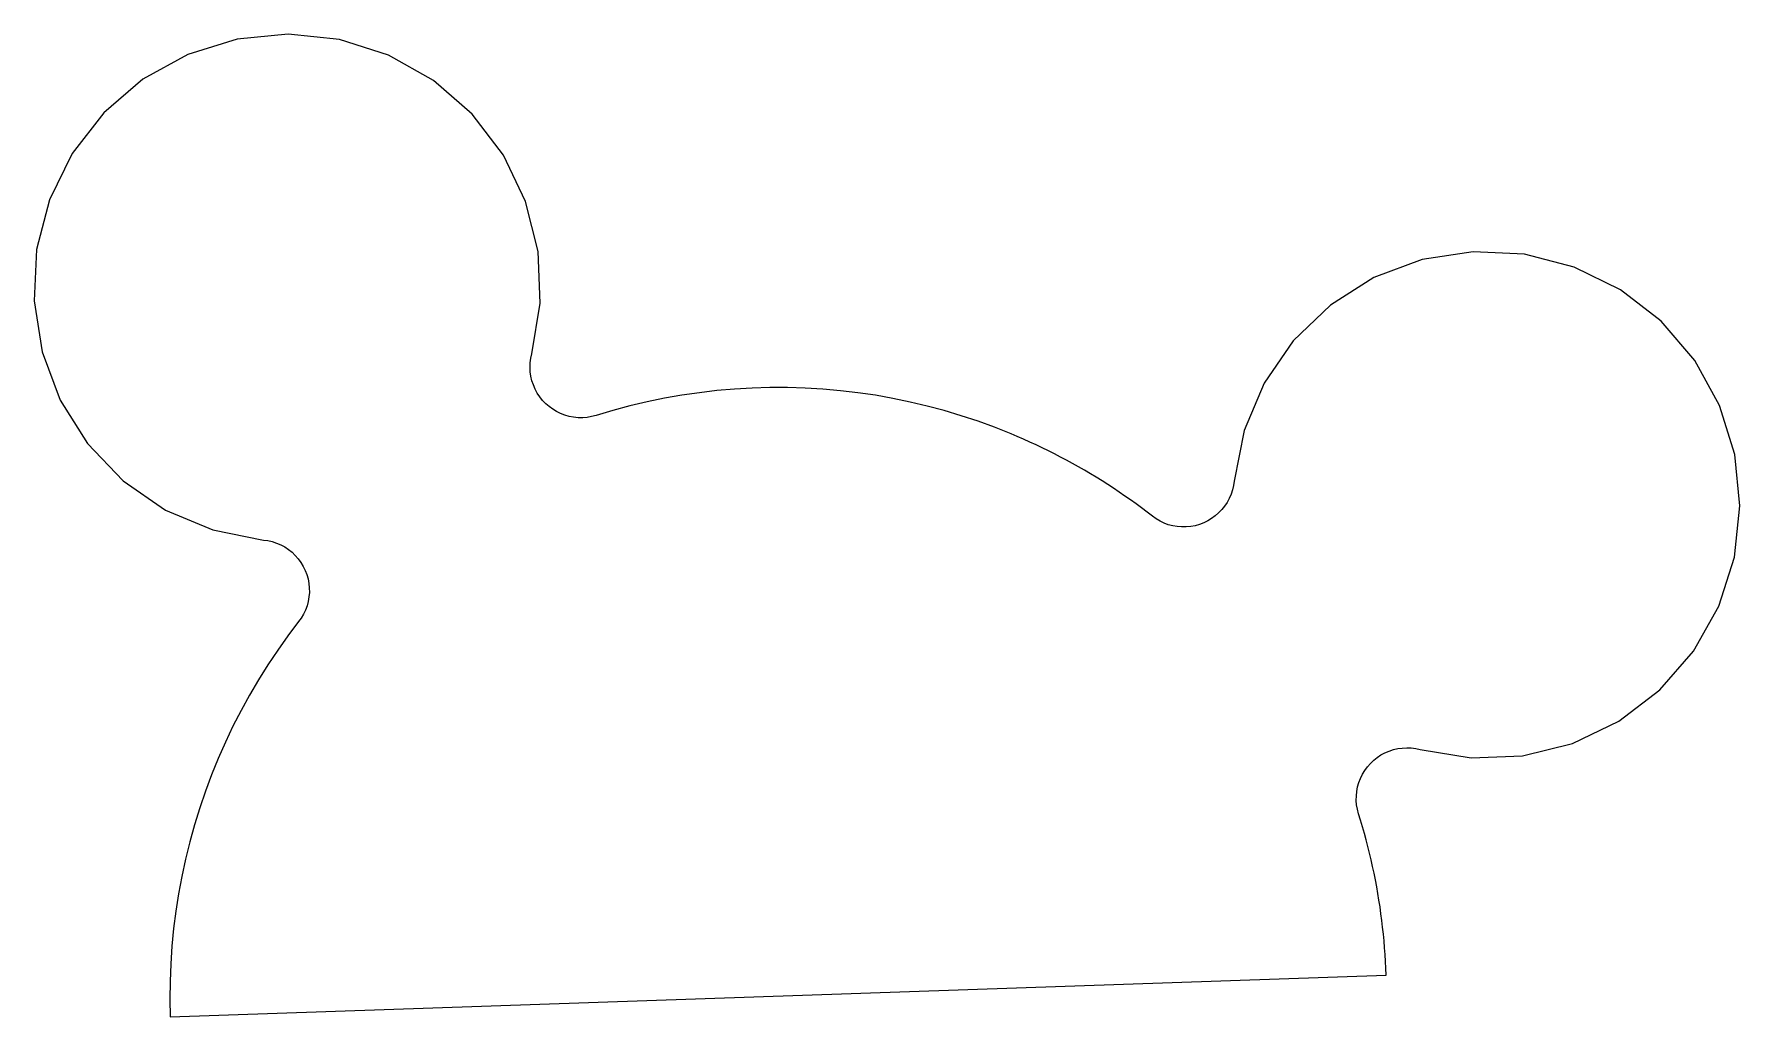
# Model space of a CAD drawing. Header units: metres. Extents: x -50 to -16.4, y -85.8 to -66.4.
import ezdxf

# ---------------------------------------------------------------- set-up
doc = ezdxf.new("R2010")
doc.units = ezdxf.units.M

msp = doc.modelspace()

# ---------------------------------------------------------------- linework, layer by layer
at = {"layer": 'Polygon'}
for p, q in [((-46.032, -66.484), (-47.002, -66.785)), ((-45.021, -66.385), (-46.032, -66.484)), ((-44.011, -66.492), (-45.021, -66.385)), ((-43.044, -66.801), (-44.011, -66.492)), ((-47.002, -66.785), (-47.891, -67.276)), ((-42.159, -67.299), (-43.044, -66.801)), ((-47.891, -67.276), (-48.662, -67.936)), ((-41.393, -67.966), (-42.159, -67.299)), ((-48.662, -67.936), (-49.284, -68.739)), ((-40.778, -68.774), (-41.393, -67.966)), ((-49.284, -68.739), (-49.731, -69.651)), ((-40.338, -69.689), (-40.778, -68.774)), ((-49.731, -69.651), (-49.985, -70.634)), ((-40.092, -70.674), (-40.338, -69.689)), ((-49.985, -70.634), (-50.035, -71.648)), ((-40.051, -71.689), (-40.092, -70.674)), ((-22.651, -70.832), (-23.603, -71.188)), ((-21.648, -70.676), (-22.651, -70.832)), ((-20.634, -70.726), (-21.648, -70.676)), ((-19.651, -70.979), (-20.634, -70.726)), ((-18.739, -71.427), (-19.651, -70.979)), ((-23.603, -71.188), (-24.462, -71.728)), ((-50.035, -71.648), (-49.878, -72.651)), ((-17.936, -72.049), (-18.739, -71.427)), ((-40.215, -72.691), (-40.051, -71.689)), ((-24.462, -71.728), (-25.195, -72.432)), ((-17.276, -72.82), (-17.936, -72.049)), ((-49.878, -72.651), (-49.523, -73.603)), ((-25.195, -72.432), (-25.771, -73.268)), ((-40.25, -72.956), (-40.246, -72.867)), ((-40.246, -73.045), (-40.25, -72.956)), ((-40.246, -72.867), (-40.235, -72.778)), ((-40.235, -72.778), (-40.215, -72.691)), ((-16.785, -73.709), (-17.276, -72.82)), ((-40.234, -73.133), (-40.246, -73.045)), ((-40.214, -73.22), (-40.234, -73.133)), ((-40.186, -73.304), (-40.214, -73.22)), ((-40.151, -73.386), (-40.186, -73.304)), ((-35.522, -73.356), (-35.87, -73.366)), ((-35.173, -73.357), (-35.522, -73.356)), ((-25.771, -73.268), (-26.165, -74.204)), ((-49.523, -73.603), (-48.982, -74.462)), ((-40.109, -73.465), (-40.151, -73.386)), ((-40.06, -73.539), (-40.109, -73.465)), ((-40.004, -73.609), (-40.06, -73.539)), ((-39.943, -73.674), (-40.004, -73.609)), ((-39.876, -73.732), (-39.943, -73.674)), ((-37.941, -73.637), (-38.28, -73.717)), ((-37.599, -73.567), (-37.941, -73.637)), ((-37.256, -73.507), (-37.599, -73.567)), ((-36.911, -73.457), (-37.256, -73.507)), ((-36.565, -73.416), (-36.911, -73.457)), ((-36.218, -73.386), (-36.565, -73.416)), ((-35.87, -73.366), (-36.218, -73.386)), ((-34.825, -73.367), (-35.173, -73.357)), ((-34.477, -73.388), (-34.825, -73.367)), ((-34.13, -73.418), (-34.477, -73.388)), ((-33.784, -73.459), (-34.13, -73.418)), ((-33.439, -73.509), (-33.784, -73.459)), ((-33.096, -73.57), (-33.439, -73.509)), ((-32.755, -73.641), (-33.096, -73.57)), ((-32.416, -73.721), (-32.755, -73.641)), ((-39.804, -73.785), (-39.876, -73.732)), ((-39.728, -73.831), (-39.804, -73.785)), ((-39.648, -73.87), (-39.728, -73.831)), ((-39.564, -73.902), (-39.648, -73.87)), ((-39.479, -73.926), (-39.564, -73.902)), ((-39.391, -73.942), (-39.479, -73.926)), ((-39.302, -73.951), (-39.391, -73.942)), ((-39.213, -73.952), (-39.302, -73.951)), ((-39.124, -73.945), (-39.213, -73.952)), ((-39.037, -73.929), (-39.124, -73.945)), ((-38.95, -73.907), (-39.037, -73.929)), ((-38.616, -73.807), (-38.95, -73.907)), ((-38.28, -73.717), (-38.616, -73.807)), ((-32.079, -73.811), (-32.416, -73.721)), ((-31.745, -73.911), (-32.079, -73.811)), ((-31.414, -74.021), (-31.745, -73.911)), ((-31.087, -74.14), (-31.414, -74.021)), ((-16.484, -74.679), (-16.785, -73.709)), ((-30.763, -74.269), (-31.087, -74.14)), ((-30.639, -74.321), (-30.763, -74.269)), ((-30.515, -74.375), (-30.639, -74.321)), ((-26.165, -74.204), (-26.363, -75.2)), ((-48.982, -74.462), (-48.279, -75.195)), ((-30.392, -74.43), (-30.515, -74.375)), ((-30.269, -74.486), (-30.392, -74.43)), ((-30.147, -74.544), (-30.269, -74.486)), ((-30.026, -74.604), (-30.147, -74.544)), ((-29.906, -74.664), (-30.026, -74.604)), ((-29.786, -74.726), (-29.906, -74.664)), ((-16.385, -75.69), (-16.484, -74.679)), ((-29.667, -74.789), (-29.786, -74.726)), ((-29.548, -74.854), (-29.667, -74.789)), ((-29.43, -74.92), (-29.548, -74.854)), ((-29.313, -74.987), (-29.43, -74.92)), ((-29.197, -75.056), (-29.313, -74.987)), ((-48.279, -75.195), (-47.443, -75.771)), ((-29.082, -75.126), (-29.197, -75.056)), ((-28.967, -75.197), (-29.082, -75.126)), ((-28.853, -75.27), (-28.967, -75.197)), ((-28.74, -75.343), (-28.853, -75.27)), ((-28.628, -75.418), (-28.74, -75.343)), ((-26.395, -75.375), (-26.423, -75.46)), ((-26.375, -75.288), (-26.395, -75.375)), ((-26.363, -75.2), (-26.375, -75.288)), ((-28.517, -75.495), (-28.628, -75.418)), ((-28.406, -75.572), (-28.517, -75.495)), ((-28.297, -75.651), (-28.406, -75.572)), ((-28.188, -75.731), (-28.297, -75.651)), ((-26.55, -75.694), (-26.605, -75.764)), ((-26.5, -75.62), (-26.55, -75.694)), ((-26.458, -75.542), (-26.5, -75.62)), ((-26.423, -75.46), (-26.458, -75.542)), ((-16.492, -76.699), (-16.385, -75.69)), ((-47.443, -75.771), (-46.507, -76.165)), ((-28.08, -75.812), (-28.188, -75.731)), ((-27.973, -75.894), (-28.08, -75.812)), ((-27.901, -75.946), (-27.973, -75.894)), ((-27.824, -75.991), (-27.901, -75.946)), ((-27.743, -76.029), (-27.824, -75.991)), ((-27.66, -76.06), (-27.743, -76.029)), ((-26.962, -76.024), (-27.046, -76.056)), ((-26.882, -75.985), (-26.962, -76.024)), ((-26.806, -75.94), (-26.882, -75.985)), ((-26.734, -75.887), (-26.806, -75.94)), ((-26.667, -75.828), (-26.734, -75.887)), ((-26.605, -75.764), (-26.667, -75.828)), ((-46.507, -76.165), (-45.511, -76.363)), ((-45.511, -76.363), (-45.423, -76.375)), ((-45.423, -76.375), (-45.336, -76.395)), ((-27.573, -76.083), (-27.66, -76.06)), ((-27.486, -76.098), (-27.573, -76.083)), ((-27.397, -76.105), (-27.486, -76.098)), ((-27.308, -76.105), (-27.397, -76.105)), ((-27.219, -76.096), (-27.308, -76.105)), ((-27.131, -76.08), (-27.219, -76.096)), ((-27.046, -76.056), (-27.131, -76.08)), ((-45.336, -76.395), (-45.251, -76.423)), ((-45.251, -76.423), (-45.169, -76.458)), ((-45.169, -76.458), (-45.091, -76.5)), ((-45.091, -76.5), (-45.016, -76.55)), ((-45.016, -76.55), (-44.947, -76.605)), ((-44.947, -76.605), (-44.882, -76.667)), ((-44.882, -76.667), (-44.824, -76.734)), ((-16.801, -77.667), (-16.492, -76.699)), ((-44.824, -76.734), (-44.771, -76.806)), ((-44.771, -76.806), (-44.725, -76.882)), ((-44.725, -76.882), (-44.686, -76.962)), ((-44.686, -76.962), (-44.655, -77.046)), ((-44.655, -77.046), (-44.631, -77.131)), ((-44.631, -77.131), (-44.614, -77.219)), ((-44.614, -77.219), (-44.606, -77.308)), ((-44.606, -77.308), (-44.605, -77.397)), ((-44.651, -77.66), (-44.682, -77.743)), ((-44.628, -77.573), (-44.651, -77.66)), ((-44.613, -77.486), (-44.628, -77.573)), ((-44.605, -77.397), (-44.613, -77.486)), ((-17.299, -78.552), (-16.801, -77.667)), ((-44.816, -77.973), (-45.027, -78.251)), ((-44.765, -77.901), (-44.816, -77.973)), ((-44.72, -77.824), (-44.765, -77.901)), ((-44.682, -77.743), (-44.72, -77.824)), ((-45.027, -78.251), (-45.229, -78.535)), ((-45.229, -78.535), (-45.423, -78.825)), ((-17.966, -79.318), (-17.299, -78.552)), ((-45.423, -78.825), (-45.608, -79.12)), ((-45.608, -79.12), (-45.785, -79.42)), ((-18.774, -79.933), (-17.966, -79.318)), ((-45.953, -79.725), (-46.112, -80.035)), ((-45.785, -79.42), (-45.953, -79.725)), ((-46.112, -80.035), (-46.262, -80.35)), ((-19.689, -80.373), (-18.774, -79.933)), ((-46.262, -80.35), (-46.402, -80.669)), ((-20.674, -80.618), (-19.689, -80.373)), ((-46.402, -80.669), (-46.534, -80.992)), ((-23.674, -80.768), (-23.609, -80.706)), ((-23.609, -80.706), (-23.539, -80.651)), ((-23.539, -80.651), (-23.465, -80.602)), ((-23.465, -80.602), (-23.386, -80.56)), ((-23.386, -80.56), (-23.304, -80.525)), ((-23.304, -80.525), (-23.22, -80.497)), ((-23.22, -80.497), (-23.133, -80.477)), ((-23.133, -80.477), (-23.045, -80.465)), ((-23.045, -80.465), (-22.956, -80.461)), ((-22.956, -80.461), (-22.867, -80.464)), ((-22.867, -80.464), (-22.778, -80.476)), ((-22.778, -80.476), (-22.691, -80.495)), ((-22.691, -80.495), (-21.689, -80.66)), ((-21.689, -80.66), (-20.674, -80.618)), ((-46.534, -80.992), (-46.656, -81.318)), ((-23.902, -81.146), (-23.87, -81.063)), ((-23.87, -81.063), (-23.831, -80.983)), ((-23.831, -80.983), (-23.785, -80.907)), ((-23.785, -80.907), (-23.732, -80.835)), ((-23.732, -80.835), (-23.674, -80.768)), ((-46.656, -81.318), (-46.768, -81.648)), ((-23.952, -81.497), (-23.951, -81.408)), ((-23.951, -81.408), (-23.942, -81.32)), ((-23.942, -81.32), (-23.926, -81.232)), ((-23.926, -81.232), (-23.902, -81.146)), ((-46.768, -81.648), (-46.871, -81.981)), ((-23.945, -81.586), (-23.952, -81.497)), ((-23.929, -81.674), (-23.945, -81.586)), ((-23.907, -81.76), (-23.929, -81.674)), ((-23.867, -81.889), (-23.907, -81.76)), ((-46.871, -81.981), (-46.964, -82.317)), ((-23.829, -82.019), (-23.867, -81.889)), ((-23.792, -82.148), (-23.829, -82.019)), ((-46.964, -82.317), (-47.048, -82.655)), ((-23.756, -82.279), (-23.792, -82.148)), ((-23.723, -82.409), (-23.756, -82.279)), ((-23.69, -82.54), (-23.723, -82.409)), ((-47.048, -82.655), (-47.121, -82.996)), ((-23.659, -82.672), (-23.69, -82.54)), ((-23.63, -82.803), (-23.659, -82.672)), ((-47.121, -82.996), (-47.185, -83.338)), ((-23.602, -82.935), (-23.63, -82.803)), ((-23.575, -83.068), (-23.602, -82.935)), ((-23.55, -83.2), (-23.575, -83.068)), ((-47.185, -83.338), (-47.238, -83.682)), ((-23.527, -83.333), (-23.55, -83.2)), ((-23.505, -83.466), (-23.527, -83.333)), ((-47.238, -83.682), (-47.282, -84.028)), ((-23.484, -83.6), (-23.505, -83.466)), ((-23.465, -83.733), (-23.484, -83.6)), ((-23.448, -83.867), (-23.465, -83.733)), ((-47.282, -84.028), (-47.315, -84.375)), ((-23.432, -84.001), (-23.448, -83.867)), ((-23.418, -84.135), (-23.432, -84.001)), ((-47.315, -84.375), (-47.339, -84.723)), ((-23.405, -84.27), (-23.418, -84.135)), ((-23.393, -84.404), (-23.405, -84.27)), ((-23.383, -84.539), (-23.393, -84.404)), ((-47.339, -84.723), (-47.352, -85.071)), ((-23.375, -84.673), (-23.383, -84.539)), ((-23.368, -84.808), (-23.375, -84.673)), ((-47.352, -85.071), (-47.355, -85.419)), ((-47.348, -85.768), (-23.362, -84.943)), ((-23.362, -84.943), (-23.368, -84.808)), ((-47.355, -85.419), (-47.348, -85.768))]:
    msp.add_line(p, q, dxfattribs=at)

doc.saveas('drawing.dxf')
